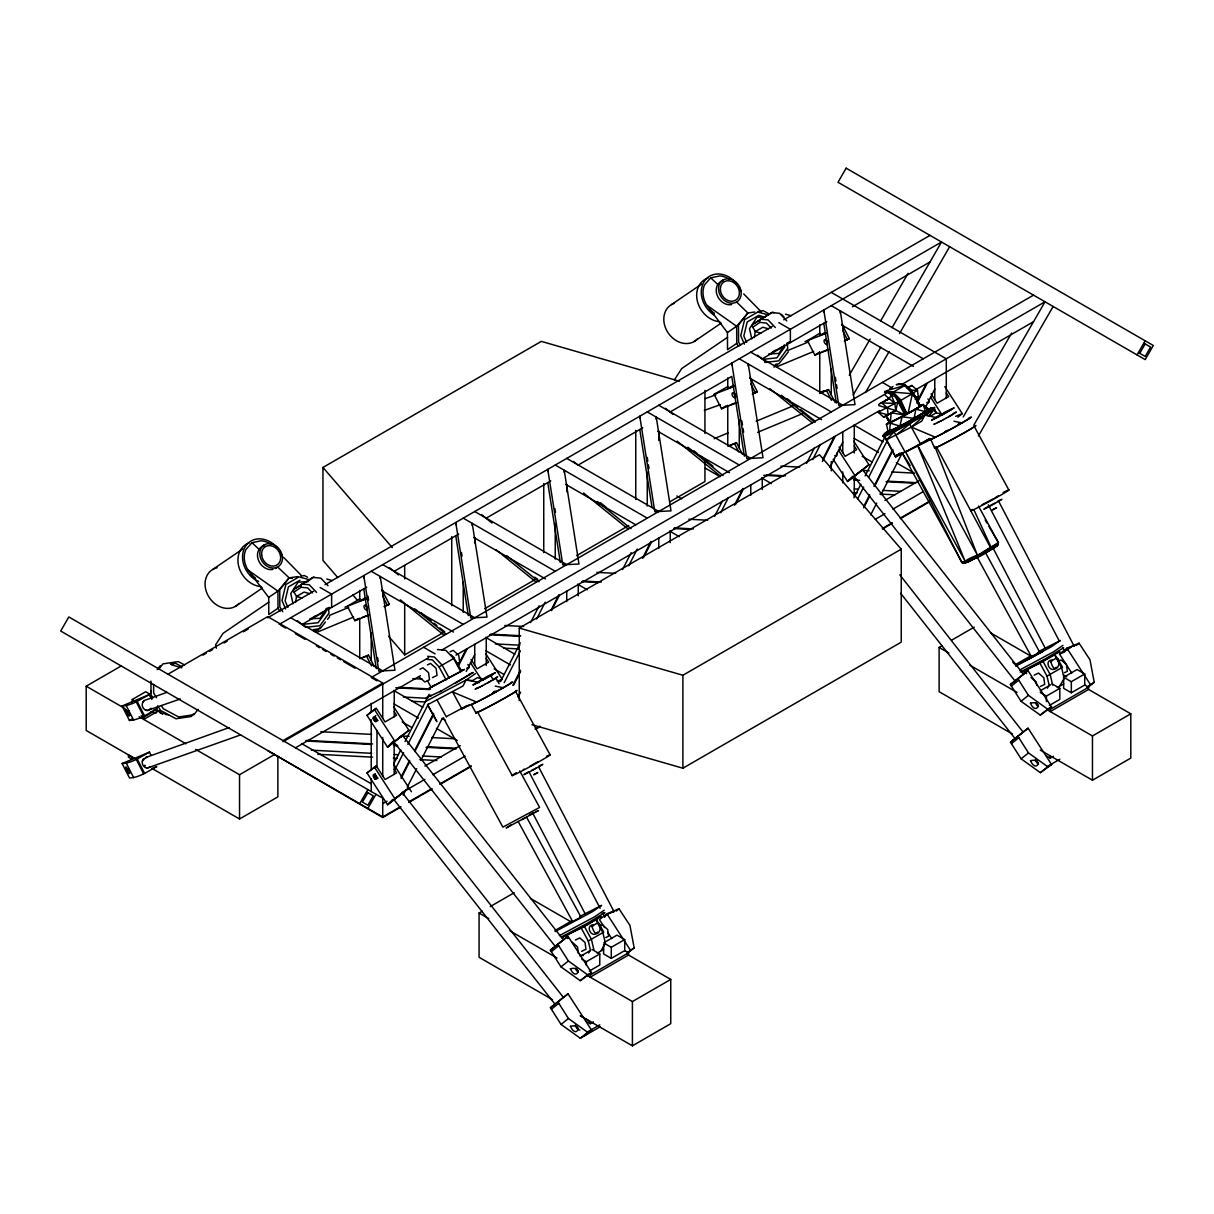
<?xml version="1.0" encoding="UTF-8"?>
<svg xmlns="http://www.w3.org/2000/svg" width="1214" height="1214" viewBox="0 0 1214 1214"><rect width="100%" height="100%" fill="white"/><g stroke="black" fill="none" stroke-linecap="round" stroke-linejoin="round"><path stroke-width="1.5" d="M739.265 448.027L739.265 420.044M790.375 342.56L790.375 329.282L778.872 322.651M831.271 470.865L831.271 461.563M927.299 409.892L934.492 407.555L934.264 409.467L929.211 415.507M943.141 414.384L936.085 412.806L934.264 409.467L934.492 407.555L924.856 415.173L921.699 421.182L911.335 427.1L886.341 439.878L882.927 435.796L889.619 431.213L891.167 412.775L895.78 410.544L897.783 402.016L878.056 412.244L883.625 417.13L895.78 410.544L904.916 415.127L923.232 404.566L928.907 409.315L932.003 407.616L927.678 409.771M910.136 465.523L902.017 452.807L962.565 563.326L964.933 563.175L998.363 542.567L978.499 506.071M157.183 707.261L156.287 712.937L151.022 711.465M295.579 602.447L296.535 596.438L304.077 592.083L309.646 593.631M754.319 337.583L755.275 331.589L762.832 327.234L768.401 328.782M936.085 412.806L934.158 408.784L936.085 412.806L931.381 415.674L924.856 415.173L894.096 431.911L884.065 434.415L899.908 426.053L902.078 416.781L920.424 406.235C915.508 396.401 909.802 382.547 896.236 384.656L901.076 383.791L905.113 385.05L908.558 387.433L912.397 393.715L908.057 413.443L886.478 424.293L888.026 431.425L885.006 433.034L924.856 415.173L934.264 409.467C918.345 414.278 904.035 425.841 888.026 431.425M998.151 543.523L998.363 544.631C988.15 554.13 972.763 553.933 962.565 563.326C975.054 558.986 989.971 552.901 998.363 542.567L988.955 526.406M149.747 695.668L151.371 690.72M934.674 448.133L930.577 439.073L895.568 456.813L884.505 436.524L891.88 430.742L919.787 415.689L895.932 435.265M142.357 761.072L145.68 757.536L229.234 727.55M884.763 391.287L893.185 392.152L904.916 415.127L889.892 423.079L899.908 426.053L914.992 418.041L894.096 431.911L905.158 452.2L935.357 437.192A21.685 0.759 -28.6 0 0 952.823 428.056L968.15 419.194A21.685 0.759 -28.6 0 0 968.438 418.375M964.933 563.175C976.845 558.789 985.525 548.607 997.483 544.525L998.363 542.567M393.897 763.424L400.772 749.933M405.066 741.496L429.119 694.287M395.081 769.433L403.625 752.65M407.904 744.258L428.421 703.983M401.045 777.188L409.604 760.374M414.748 750.298L433.58 713.316M457.557 666.258L466.115 649.444M401.106 778.493L409.695 761.618M414.854 751.512L433.747 714.409M458.664 665.5L467.253 648.64M403.23 795.064L405.552 790.496M407.251 787.158L416.66 768.705M420.924 760.328L442.275 718.4M466.191 671.448L474.735 654.695M500.502 681.631L520.26 642.843M530.579 622.615L539.168 605.756M504.189 682.738L520.427 650.856M536.664 618.973L545.223 602.19M512.748 685.409L520.457 670.28M551.277 609.777L558.986 594.648M513.734 684.893L520.609 671.403M551.535 610.688L559.259 595.513M518.059 697.139L520.624 692.117M622.585 569.503L631.174 552.628M628.685 565.845L637.229 549.062M642.434 558.334L650.992 541.535M643.541 557.575L651.265 542.4M714.591 516.375L722.315 501.2M720.691 512.733L728.385 497.619M734.44 505.221L742.998 488.407M735.547 504.447L743.272 489.272M806.597 463.262L814.321 448.072M812.697 459.605L820.391 444.506M823.016 458.816L834.155 436.964M822.394 461.457L835.293 436.16M829.966 467.36L842.774 442.2M853.943 497.816L860.817 484.325M865.112 475.888L884.854 437.116M857.691 498.787L863.67 487.042M868.799 476.965L887.601 440.045M863.655 506.542L869.649 494.766M873.928 486.374L892.776 449.392M917.602 400.65L926.161 383.852M863.715 507.831L869.74 496.025M874.884 485.904L892.927 450.485M916.98 403.276L927.299 383.032M870.711 514.842L876.69 503.097M880.969 494.72L902.321 452.807M925.387 407.525L934.78 389.087M475.402 673.633L466.1 680.037L462.959 686.047L427.586 704.727L436.812 721.677M932.094 409.558L933.141 407.616L927.769 409.558M359.723 803.683L367.857 789.586M367.857 792.727L362.44 802.105L367.857 805.246L373.275 795.853L366.749 792.074M367.857 808.372L375.991 794.29M849.284 375.202L870.15 339.07M880.59 320.997L908.087 273.362M853.199 394.99L880.711 347.356M892.078 327.643L941.518 242.026L279.22 624.391M865.476 392.517L889.118 351.559M899.528 333.547L949.651 246.715M963.233 416.903L1011.596 333.137M973.78 425.188L1045.026 301.785L902.063 384.322M978.438 435.902L1053.16 306.474M1137.032 354.898L1145.166 340.815M1139.749 353.335L1145.166 343.941M605.923 915.341L604.572 916.828L605.923 915.341M1064.602 651.22L1071.795 646.652M1074.102 646.212L1072.781 646.288L1074.147 646.182L998.834 501.594M588.638 953.02L590.414 950.076L588.259 940.987L581.202 928.027L565.815 935.357M601.234 950.304L605.407 943.369L602.872 932.686L595.816 919.711L596.711 919.135M1047.379 688.171L1049.154 685.227L1046.999 676.137L1039.943 663.178L1024.813 670.462L1026.589 673.694M1059.989 685.455L1064.147 678.52L1061.628 667.821L1054.556 654.862L1055.467 654.27M1064.663 651.205L1070.642 647.153M326.596 608.29L320.177 618.26L309.813 618.882M674.377 379.921L681.722 368.54L727.581 337.28M784.426 344.852L778.918 353.411L768.553 354.018M884.399 435.856L882.927 435.796L884.202 433.884M891.167 412.775L904.916 415.127L902.078 416.781L914.112 418.375L928.907 409.315L925.872 408.147M150.46 709.249L151.143 708.263L148.229 710.478L145.726 710.251M142.797 702.193L144.542 700.387L167.031 692.299M325.974 611.78L318.098 622.706L304.441 624.208M784.714 346.916L776.839 357.857L763.196 359.344M597.516 932.064C592.28 939.924 584.253 925.205 593.525 924.734M1056.271 667.214C1051.036 675.06 1043.008 660.34 1052.28 659.885M143.555 758.765L142.797 759.797A5.417 4.735 70.3 0 0 147.137 768.113L240.736 734.88M157.183 669.673L160.324 665.682M158.776 669.218L162.949 663.876L178.291 661.584L184.452 664.893M297.673 576.589L289.144 577.864L279.736 589.867L279.842 606.985L282.725 611.689M193.451 713.802L191.357 716.457L176.015 718.764L160.612 710.478L157.729 705.774M198.17 709.34L193.982 714.667L178.655 716.973L163.237 708.688L161.325 705.546M315.291 631.993L320.45 627.243M325.413 621.993L320.192 628.655L313.364 629.687M327.507 619.322L329.601 616.666M788.341 351.802L778.933 363.805L775.518 364.321M401.455 736.17L399.983 737.353L402.471 735.335L563.433 939.848L555.329 946.237M555.208 946.313L393.958 742.058L408.906 730.267L393.731 706.821M858.632 472.777L862.41 469.818L847.554 481.503L833.168 459.256M292.301 578.35L289.144 577.864L277.915 591.112L268.689 597.394L268.795 614.512L278.021 608.229L277.915 591.112L247.96 570.034A21.685 17.694 55.7 0 1 245.85 549.593L251.996 542.688L261.177 540.746A21.685 17.694 55.7 0 1 270.934 544.267M393.837 740.601L387.524 747.111L366.962 715.319L376.264 708.308L385.081 721.935L396.583 715.289L394.231 711.662M392.608 799.525L387.539 804.73L366.992 772.939L376.294 765.928L385.111 779.555L396.614 772.908L394.231 769.236M852.623 476.298L847.554 481.503L854.55 476.04M886.341 439.878L894.096 431.911L884.505 436.524M394.004 799.631L402.487 792.954L563.433 997.438L554.965 1004.115L393.958 799.662L394.58 799.161M397.448 796.885L396.523 797.613M1018.531 678.095L1014.965 680.933L854.003 476.449L857.448 473.688M408.906 730.267L387.524 747.111L397.479 739.25M857.524 473.642L858.601 472.792M401.667 736.003L402.471 735.335M862.517 469.727L1023.478 674.24L1018.531 678.11M398.632 738.34L401.09 736.458L399.876 737.384M936.343 417.57L924.856 415.173L911.335 427.1L935.357 437.192L932.959 438.3M394.914 741.329L374.352 709.416M401.485 736.124L402.365 735.411L400.256 737.05M900.667 593.312L1014.995 738.507L1028.091 728.203L1051.582 764.532L1040.352 772.65L1021.095 758.826L1010.458 742.103L1028.091 728.203M1015.086 738.461L1015.769 737.884M729.675 279.417A21.685 17.694 55.7 0 0 719.932 275.882L710.751 277.839L704.59 284.744A21.685 17.694 55.7 0 0 706.715 305.184L727.429 332.545L727.535 349.662L736.761 343.365L736.655 326.262L747.9 313.015L754.713 311.998M397.57 739.174L398.602 738.37M376.264 708.308L366.962 715.319M376.294 765.928L366.992 772.939M499.303 681.585L502.247 679.233L485.812 653.8M403.018 792.621L408.921 787.886L387.539 804.73L394.535 799.267M863.033 469.393L868.936 464.674L853.776 441.213M957.861 417.176L962.292 413.625L944.826 386.613M550.352 950.152L567.97 936.252L591.461 972.581L580.246 980.7L560.989 966.875L550.352 950.152L554.737 946.723M563.539 939.803L567.97 936.252M551.338 951.67L558.728 945.767L557.742 944.249M626.788 953.779L634.178 947.876L629.929 925.387L619.034 908.816L606.848 913.763L599.458 919.666L604.557 927.572M616.09 911.183L619.034 908.816M560.989 966.875L568.38 960.972L587.637 974.796L591.461 972.581M580.246 980.7L587.637 974.796M600.353 1026.68L580.307 1038.243L561.05 1024.419L550.428 1007.696L568.046 993.811L591.537 1030.125L584.146 1036.043M563.6 997.347L568.046 993.811M551.399 1009.229L558.804 1003.325L557.818 1001.793M627.38 952.459L634.178 947.876M561.05 1024.419L568.44 1018.516L587.697 1032.34L591.537 1030.125M1010.397 684.544L1028.015 670.659L1051.506 706.973L1040.277 715.092L1021.035 701.267L1010.397 684.544L1016.239 679.977M1028.015 670.659L1022.507 674.984M1011.383 686.077L1018.774 680.174L1017.787 678.641M1071.75 673.026L1059.503 654.073L1066.894 648.155L1079.079 643.208L1089.975 659.779L1094.224 682.283L1086.818 688.186M580.307 1038.243L587.697 1032.34M1076.12 645.575L1079.079 643.208M1021.035 701.267L1028.425 695.364L1047.682 709.188L1051.506 706.973M1040.277 715.092L1047.682 709.188M1011.444 743.621L1018.834 737.717L1017.863 736.2M1087.425 686.851L1094.224 682.283M1021.095 758.826L1028.486 752.908L1047.743 766.747L1051.582 764.532M1040.352 772.65L1047.743 766.747M394.899 798.903L396.325 797.78M397.524 796.824L402.471 792.97M150.521 766.793L147.061 768.128M559.593 942.838L560.686 941.973M1019.623 734.834L1020.716 733.984M868.936 464.674L854.96 475.6L838.51 450.166M550.428 1007.696L554.798 1004.281M1010.458 742.103L1014.843 738.673M1023.114 732.118L899.817 574.799M470.167 674.165L455.371 683.224M928.149 410.438L925.569 411.758L923.232 404.566L915.887 409.118L914.112 418.375L928.907 409.315L925.751 410.742M1063.661 647.699L1046.134 658.413L1020.2 672.086M492.854 674.256L493.597 673.633L491.791 674.407M476.04 688.505L475.16 689.249L480.486 686.638M477.709 687.64L477.011 688.126L478.771 687.488M495.16 678.489L495.858 678.004L499.06 683.664M934.795 423.656L933.915 424.399L941.366 420.681M535.86 768.143L534.904 768.735M998.363 495.798L994.979 497.892M994.6 503.279L990.321 505.525M995.252 546.877L973.446 558.956L961.64 562.279L905.432 451.578L965.039 561.05L917.602 445.295L905.158 452.2M212.799 569.412L242.876 548.91M262.087 546.421L264.394 544.843M275.548 568.44L277.854 566.862A12.914 10.531 55.7 0 0 275.669 545.784A12.914 10.531 55.7 0 0 259.857 554.919A12.914 10.531 55.7 0 0 277.854 566.862M671.539 304.562L701.616 284.061M235.395 606.408L262.467 587.955M720.843 281.557L723.149 279.994M268.84 602.144L222.981 633.389L215.637 644.786L216.395 648.185M296.823 596.772L294 592.129A2.565 2.094 55.7 0 1 294.471 588.896L313.075 577.409A2.565 2.094 55.7 0 1 314.168 577.181M305.943 582.265L313.075 577.409L320.815 578.168L328.038 585.755M294 592.129L301.133 587.257L307.719 587.91L312.484 592.918M736.595 302.013A12.914 10.531 55.7 0 1 718.597 290.055A12.914 10.531 55.7 0 1 734.409 280.935A12.914 10.531 55.7 0 1 736.595 302.013L747.9 313.015L738.476 325.018L738.598 342.12L740.51 345.262M694.135 341.544L721.222 323.091M727.429 332.545L736.655 326.262L706.715 305.184M311.179 618.245A2.565 2.094 55.7 0 0 312.271 618.017L315.124 616.075M326.596 609.443L329.449 607.501M755.578 331.908L752.741 327.264A2.565 2.094 55.7 0 1 753.211 324.047L771.831 312.559A2.565 2.094 55.7 0 1 774.062 312.742M752.741 327.264L759.873 322.408L766.459 323.061L771.224 328.068M771.011 353.168L775.291 350.239M786.763 343.623L789.616 341.68M774.031 367.144L777.112 365.05L773.697 365.566M986.739 551.353L997.24 545.754L967.953 562.006L976.951 556.695L1031.384 656.653L1038 653.193L1039.67 652.115L985.237 552.142L980.806 554.752M394.125 741.906L394.231 774.441M1031.384 656.653L1033.053 655.575M885.006 436.964L895.568 456.813L900.727 453.611M432.138 686.426L427.738 689.157L464.492 669.43L461.077 670.644M890.894 421.562L886.478 424.293L904.916 415.127M491.579 675.06L495.403 672.647L490.077 675.257M493.87 679.294L497.71 676.881L495.57 677.791M935.433 417.753L933.414 419.164L935.205 418.405M950.319 410.195L952.337 408.784L948.817 410.408M952.626 414.429L954.052 413.23M958.134 424.566L960.168 423.14L958.362 423.914M531.58 770.389L531.96 770.329M511.367 824.746L506.208 827.948L538.485 810.618L535.495 811.696M356.142 620.142L359.314 618.199M816.187 354.549L819.344 352.591M430.788 695.121L426.266 697.883L441.168 690.903M564.722 935.842L561.687 937.694L586.832 925.114L601.112 916.373L598.062 917.754M484.386 679.233L477.345 677.67L472.641 680.523L466.1 680.037L425.765 701.389M554.995 930.531L572.006 920.713M1015.299 664.726L1030.747 655.864M434.794 684.969L430.621 687.458L461.684 671.084L455.022 659.794M890.257 422.017L886.478 424.293L889.786 422.411M359.845 598.836L347.416 606.241L354.807 620.673L369.147 615.058M819.89 333.228L807.447 340.633L814.837 355.08L829.177 349.465M354.807 620.673L357.918 618.821M814.837 355.08L819.511 352.303M913.808 394.929L920.424 406.235L923.232 404.566L919.817 405.795M986.739 551.262L994.236 546.831L990.958 548.698M480.653 680.31L472.853 685.015L480.319 681.297M492.99 674.331L477.056 683.087M948.529 411.258L954.143 407.798L944.295 412.775M492.08 680.341L495.297 678.565M474.219 703.164L476.616 702.056L452.594 691.965L461.821 708.9L476.616 702.056A21.685 0.759 -28.6 0 0 494.068 692.906L509.41 684.059A21.685 0.759 -28.6 0 0 510.882 682.799M537.848 761.8L529.881 766.277M528.394 771.876C509.546 782.939 556.452 757.384 538.804 766.216M896.888 455.296L899.771 453.626M302.043 624.497L366.734 587.151M394.049 571.384L458.74 534.039M486.055 518.257L550.761 480.911M573.433 461.396L578.061 465.144L642.767 427.798M762.089 358.904L826.78 321.558M337.811 577.591L322.954 560.413L322.954 467.451L541.323 341.377L679.491 381.226M133.494 757.779L86.194 730.464L86.194 686.198L121.324 665.909M299.888 580.246L288.431 586.848L285.093 600.793L287.9 607.349M294.471 588.896L301.026 585.118M753.211 324.047L771.831 312.559L779.57 313.318L786.778 320.906M168.048 674.195L267.717 616.651L382.729 683.042L382.729 718.293M202.966 655.135L206.198 653.269M209.445 651.402L212.678 649.536M224.013 642.995L227.246 641.113M243.437 631.781L248.293 628.973M313.576 591.279L267.717 617.759L267.717 616.651M325.033 584.662L772.316 326.429M783.774 319.813L930.015 235.379M132.235 703.194L132.235 699.507L145.665 691.752L150.263 694.408M153.404 710.327L156.758 709.022C148.138 713.513 139.504 720.039 129.428 720.433L122.037 705.987L149.368 694.575L151.826 699.385M129.428 720.433L131.992 718.946M325.959 609.367L329.237 607.47M312.271 618.017L323.743 611.401M772.65 352.212L782.484 346.536M670.067 412.016L731.784 376.401L744.334 456.161M852.471 306.717L930.015 261.936M141.188 715.729L143.738 717.216L153.328 711.677M158.124 711.116L143.738 719.416L143.738 717.216M361.165 600.232L365.475 597.728M729.204 387.736L733.514 385.248M819.769 324.775L819.769 335.459L824.078 332.955M384.292 606.636L389.345 604.299L381.955 589.852M752.331 394.155L757.384 391.819L749.994 377.372M844.337 341.028L849.39 338.691L842 324.259M151.796 768.538L156.834 766.565C148.214 771.057 139.58 777.597 129.503 777.977L122.113 763.53L149.443 752.119L151.082 755.336M819.769 351.878L819.769 393.033L824.063 390.559M361.362 658.352L368.51 655.196L374.352 666.592M729.493 445.826L736.549 442.715L742.376 454.112M819.647 393.442L828.555 389.588L835.171 402.517M388.586 636.273L404.687 654.877L444.673 631.796M484.583 608.745L536.679 578.668M576.604 555.633L628.7 525.556M669.688 501.883L704.939 481.533L704.939 459.833M1033.524 295.139L371.226 677.518L376.977 680.842M889.68 388.45L892.958 386.553M283.059 740.601L382.729 683.042M283.059 741.708L428.588 657.684M441.684 650.112L887.328 392.835M907.374 388.101L911.896 385.491L917.465 390.377L918.421 397.479L915.402 399.224M195.697 749.417L239.537 774.729L274.683 754.44M295.488 747.809L420.408 675.682M456.009 655.135L879.619 410.56M916.16 389.466L1033.524 321.695M912.943 392.987L917.465 390.377L909.969 390.073M898.694 384.413L901.076 383.791L904.658 385.536L912.397 393.715L900.925 400.332L894.323 394.277L887.07 391.333L884.505 392.608M883.625 417.13L889.665 413.64M519.258 700.584L519.258 628.063L819.511 454.719L901.243 549.183L901.243 642.145L682.89 768.219L531.99 724.697M153.07 769.084L239.537 818.995L277.869 796.87L277.869 756.292M424.885 766.049L460.243 745.639M884.93 500.441L918.77 480.911M382.729 803.683L387.038 801.194M402.32 792.378L424.854 779.358M432.897 774.714L465.083 756.125M875.248 519.334L884.9 513.75M892.943 509.106L923.52 491.458M400.757 806.551L382.729 816.961L60.7 631.037L68.834 616.955L382.729 798.175L382.729 817.508L400.757 807.113M408.936 801.832L431.881 788.584M440.075 783.849L471.199 765.882M535.086 728.992L540.002 726.154M882.396 528.485L892.214 522.809M900.409 518.074L929.894 501.048M408.936 802.378L431.881 789.13M440.075 784.411L471.199 766.444M536.725 728.597L540.002 726.716M882.396 529.031L892.214 523.355M900.409 518.636L929.894 501.61M519.258 628.063L682.89 675.257L901.243 549.183M552.476 999.668L479.075 957.285L479.075 913.019L482.262 911.183M490.259 906.57L514.22 892.73M1012.522 734.075L939.12 691.692L939.12 647.426L942.307 645.575M951.897 640.036L974.25 627.137M581.202 928.027L595.816 919.711M1039.943 663.178L1054.556 654.862M580.186 956.404L590.626 950.38M605.103 942.018L617.031 935.129L624.709 939.56L624.709 950.623L611.279 958.362L603.616 953.946L603.616 944.72M1040.231 690.796L1050.671 684.772M1063.661 677.275L1077.076 669.521L1084.739 673.952L1084.739 685.015L1071.325 692.769L1063.661 688.338L1063.661 677.275L1071.325 681.707L1084.739 673.952M597.227 953.202L603.616 949.515M1057.273 687.594L1063.661 683.907M581.764 959.03L586.362 961.685L599.777 953.946L599.777 965.009L589.351 971.033M603.616 942.868L611.279 947.299L624.709 939.56M1040.277 692.541L1046.407 696.092L1059.822 688.338L1059.822 699.401L1049.397 705.425M628.533 955.054L628.533 952.838L590.201 974.963L590.201 977.179L628.533 955.054L670.75 979.425L670.75 1023.69L632.418 1045.831L580.216 1015.693M1088.579 689.446L1088.579 687.23L1050.247 709.371L1050.247 711.586L1088.579 689.446L1130.795 713.817L1130.795 758.082L1092.463 780.223L1040.261 750.085M586.362 1021.535L590.201 1023.751L593.388 1021.915M1046.407 755.943L1050.247 758.158L1053.433 756.307M587.136 975.419L632.418 1001.55L670.75 979.425M1047.181 709.811L1092.463 735.957L1130.795 713.817M587.849 1031.748L599.777 1024.859M1047.894 766.14L1059.822 759.266M920 406.417L923.232 404.566M936.146 417.221L947.421 411.03M946.343 412.487L949.606 410.742M948.65 416.721L956.45 412.032L954.31 412.942M951.913 414.976L946.237 418.071M989.091 505.904C968.408 518.241 1016.012 491.943 997.544 501.367M902.078 416.781L905.826 414.672L898.679 401.561L906.979 414.05L900.925 400.332L893.185 392.152L888.132 391.636M900.09 453.52L896.994 455.265L900.378 453.641M984.402 552.416L987.68 550.549M122.037 705.987C132.114 705.592 140.748 699.067 149.368 694.575M736.913 402.684L721.495 408.723L714.09 394.277L727.747 386.598M726.033 406.159L721.495 408.723L726.412 406.022M122.113 763.53C132.174 763.151 140.824 756.626 149.443 752.119M461.821 708.9L469.484 704.606M941.821 414.126L931.608 420.165L936.935 417.54M947.011 412.214L938.331 416.918M480 680.599L483.066 678.975M487.497 682.921L493.157 679.825L490.851 675.591L482.428 680.265M490.577 681.297L484.735 684.499M919.135 444.445L929.863 438.482L920.561 444.051L909.514 423.747L886.827 432.791M466.525 705.895L446.676 716.442M493.005 693.057L495.418 691.707M993.022 499L981.944 504.812M994.251 508.848C987.71 512.687 1001.368 504.903 994.782 508.772M534.342 769.054L532.491 770.055M535.511 773.697C528.925 777.582 542.612 769.737 536.042 773.622M522.05 819.602L524.812 818.084M941.184 415.416L944.143 413.807M943.49 419.649L946.45 418.041M482.868 679.005L488.665 675.894M907.344 387.964L911.896 385.491L908.816 386.978M880.135 403.503L889.255 398.556L891.197 395.066L887.07 391.333M913.823 420.059L882.927 435.796M439.923 691.722L473.263 672.465L468.892 674.438M976.951 556.695L966.45 562.294L977.103 556.437L972.854 558.394M940.638 421.152L943.748 419.422M895.568 456.813L903.777 452.458M485.554 677.624L491.2 674.574M481.897 686.016L485.008 684.271M493.385 691.995L494.887 691.191M1038.44 651.66L1060.353 640.506L1051.051 646.91L1015.496 665.955A27.861 0.986 -28.6 0 0 1029.487 658.747L1043.054 651.296L1016.649 665.166M579.685 916.509L601.613 905.371L592.295 911.76L555.162 931.578M981.079 553.979L962.565 563.326M935.797 418.223L939.059 416.448M944.75 431.911L947.77 430.348L944.507 431.911M479.363 687.321L482.626 685.531M529.38 814.837L533.963 812.485M427.085 659.369L432.442 659.93L439.028 666.881L454.552 657.973L450.834 654.68M1046.999 676.137L1062.523 667.245L1055.922 656.076M588.259 940.987L603.783 932.094L596.286 919.317M1021.96 672.632L1059.852 651.523L1056.802 652.904M561.445 936.935L587.394 923.277L604.906 912.549L601.916 913.899M937.511 422.639L939.241 421.789M610.596 912.761L609.352 913.368L613.495 911.684L612.736 911.896M884.642 400.787L889.255 398.556L894.824 403.443L895.78 410.544L878.799 405.582M878.633 404.399L889.255 398.556L885.34 395.385M915.341 398.951L918.421 397.479L913.323 395.825M450.075 651.827L453.156 650.34L458.725 655.226L459.681 662.328L456.601 663.815M427.434 664.893L430.515 663.421L436.084 668.292L437.04 675.394L432.427 677.624M419.892 669.263L422.958 667.776L428.542 672.647L429.498 679.749L424.87 681.98L419.3 677.093M957.755 424.946L960.593 423.58M492.763 692.799L495.995 691.252M493.218 693.179L495.995 691.843M983.568 553.235L990.776 549.76M1037.196 653.299L1039.67 652.115M1019.73 670.007L1053.676 651.751L1062.978 645.347M1058.274 661.402L1061.173 659.991L1066.438 664.604L1067.349 671.327L1064.435 672.723M1034.176 675.166L1038.531 673.072L1043.797 677.685L1044.708 684.393L1040.337 686.502M559.396 935.63L594.936 916.6L604.238 910.197M599.519 926.252L602.432 924.856L607.698 929.469L608.593 936.176L605.695 937.572M575.421 940.015L579.791 937.921L585.057 942.534L585.952 949.242L581.597 951.351M476.465 683.254L474.659 684.028L478.483 681.555L479.12 682.738M523.204 769.661L524.281 769.16M787.704 350.558L808.706 341.832M776.884 366.734L813.638 351.468M714.166 438.709L728.157 432.882M756.155 421.243L792.909 405.962M757.597 432.336L803.091 413.413M329.419 615.437L348.676 607.44M316.854 632.342L353.593 617.061M955.63 416.341L962.292 413.625M497.254 681.266L502.247 679.233M1059.503 654.073L1064.724 651.948M819.769 335.459L826.825 332.697M804.958 341.604L826.658 333.106M845.961 340.041L849.39 338.691M733.044 386.507L727.763 388.571L727.763 377.888M714.09 394.277L734.652 386.234M822.075 351.878L828.206 349.48M752.513 393.731L757.384 391.819M730.069 405.006L736.2 402.608M819.769 393.033L828.555 389.588M736.549 442.715L727.763 446.16L727.763 405.294M366.78 598.29L359.723 601.051L359.723 590.368M344.913 607.212L366.628 598.714M384.216 606.317L389.345 604.299M362.03 617.486L368.161 615.088M368.51 655.196L359.723 658.641L359.723 619.352M705.288 398.617L715.957 394.793M704.348 410.393L720.342 404.657M180.309 698.976L147.061 710.539A5.417 4.735 70.3 0 1 143.586 701.115M928.224 439.756L931.047 438.74M171.159 664.149L173.754 663.345M886.569 390.756L904.658 385.536L893.185 392.152L912.397 393.715M930.819 408.208L934.492 407.555M758.128 311.482L763.242 310.723L769.403 314.031M301.087 576.089L304.486 575.573L307.567 577.227M313.242 630.673L318.356 629.899M170.552 664.149L175.666 663.39L181.827 666.698M429.286 696.275L430.864 696.062M764.744 362.394L778.69 360.877L787.734 348.312L787.188 343.046M305.989 627.259L319.935 625.726L328.994 613.161L328.448 607.895M604.618 916.813L602.721 913.307M765.503 316.808L756.868 317.309L749.508 328.706L751.785 338.903M308.477 581.552L298.113 582.174L290.768 593.57L293.044 603.753M780.875 466.13L799.662 467.117M861.682 470.364L869.194 470.759M891.744 471.942L914.294 473.126L896.387 462.792M766.489 474.795L785.382 475.797M853.412 479.363L857.19 479.56M887.434 481.154L915.781 482.641M763.818 475.296L782.62 476.283M854.095 480.046L859.74 480.334M886.068 481.715L914.279 483.202M854.246 488.908L858.01 489.105M882.502 490.38L901.334 491.367M853.427 492.641L857.205 492.838M879.877 494.037L895.006 494.826M688.869 519.243L707.656 520.229M674.468 527.923L693.376 528.909M673.694 528.515L690.614 529.41M596.863 572.371L615.65 573.357M582.462 581.036L601.37 582.037M581.673 581.643L598.608 582.523M504.842 625.483L523.644 626.47M490.456 634.163L520.7 635.741M489.667 634.755L519.759 636.348M495.342 643.921L519.835 645.195M503.689 648.139L518.803 648.929M412.836 678.611L422.229 679.096M398.45 687.276L430.575 688.975M395.779 687.792L429.635 689.567M403.336 697.033L427.829 698.323M411.683 701.252L424.915 701.95M320.83 731.723L371.575 734.394M401.637 735.972L409.148 736.367M431.698 737.551L454.248 738.734M306.444 740.403L372.577 743.879M393.366 744.971L397.145 745.168M427.389 746.747L455.736 748.234M305.655 741.01L371.484 744.455M394.049 745.639L397.813 745.836M426.023 747.323L456.115 748.901M311.33 750.161L371.605 753.317M394.201 754.501L397.964 754.698M422.457 755.988L441.289 756.975M317.78 754.273L372.592 757.157M393.382 758.249L397.16 758.447M419.847 759.63L436.858 760.525M165.392 713.65L160.445 713.164L158.063 710.66M165.529 714.5L168.625 714.803M437.48 649.505L445.902 650.385L453.641 658.565L460.789 671.676M427.692 656.304L434.43 657.017L442.169 665.181L449.317 678.292M579.715 955.236L583.297 955.6M997.483 544.525L998.363 544.631M171.417 664.786L181.827 667.806M953.961 421.228L962.004 422.897M466.1 680.037L477.406 682.071M495.206 686.077L503.249 687.746M888.663 392.82L894.323 394.277M878.056 412.244L888.238 414.9L887.282 407.798L881.713 402.911L894.824 403.443L891.197 395.066L894.961 396.644L899.832 400.939L906.979 414.05M768.644 314.972L757.764 312.059L744.592 319.661L740.737 335.686L744.379 344.169M762.18 316.338L758.629 315.382L747.187 321.998L743.833 335.944L746.64 342.5M309.889 579.837L299.008 576.908L285.851 584.511L281.997 600.535L285.639 609.018M925.569 411.758L915.887 409.118L908.057 413.443L919.529 406.811L913.125 393.275L908.558 387.433L901.076 383.791M785.458 314.153L791.042 315.716M755.275 331.589L760.844 333.137M326.718 579.017L332.287 580.565M296.535 596.438L302.104 598.001M714.181 315.003L713.726 314.775A23.643 19.287 55.7 0 1 705 280.343A23.643 19.287 55.7 0 1 737.019 284.137M258.612 581.46L254.986 579.624A23.643 19.287 55.7 0 1 246.26 545.192A23.643 19.287 55.7 0 1 278.264 548.986M374.898 716.882L375.232 721.48M1144.058 343.304L1150.584 347.083L1145.166 356.461L1138.626 352.697M831.271 292.392L946.283 358.798L946.283 398.131M831.271 305.67L923.277 358.798M841.879 325.079L913.505 366.431M882.381 382.41L892.442 388.222M750.768 352.151L842.774 405.279M739.265 358.798L831.271 411.91M854.064 425.082L883.124 441.85M749.873 378.191L821.499 419.558M854.064 438.36L878.481 452.458M862.198 456.327L871.971 461.973M658.762 405.279L750.768 458.391M647.259 411.91L739.265 465.038M761.633 477.952L771.376 483.567M657.867 431.319L729.493 472.671M1084.739 685.015L1088.579 687.23M705.44 468.24L720.054 476.677M990.442 632.782L1031.035 656.228M1063.494 674.969L1066.742 676.851M1052.159 683.907L1059.822 688.338M676.851 495.995L681.722 498.817M939.12 647.426L948.847 653.041M969.956 665.226L1017.044 692.42M566.741 458.391L658.762 511.519M555.238 465.038L647.259 518.15M669.627 531.079L679.37 536.694M565.861 484.447L635.863 524.858M474.735 511.519L566.741 564.631M463.232 518.15L555.238 571.278M577.621 584.192L587.348 589.822M473.855 537.559L545.481 578.911M382.729 564.631L474.735 617.759M371.226 571.278L463.232 624.391M485.615 637.32L514.827 654.179M381.833 590.687L453.475 632.039M486.025 650.841L510.441 664.938M494.174 668.808L503.931 674.453M320.117 587.5L331.619 594.147L331.619 607.425M423.625 647.259L435.128 653.906M290.723 617.759L382.729 670.872M280.829 625.331L285.669 628.124M295.366 633.708L305.048 639.308M316.353 645.833L319.57 647.699M322.803 649.551L326.035 651.417M330.876 654.225L334.108 656.076M337.325 657.942L340.557 659.809M343.79 661.676L355.08 668.201M393.609 690.432L422.806 707.292M442.291 718.536L445.523 720.418M394.019 703.953L418.435 718.051M436.342 728.4L457.253 740.464M402.153 721.935L411.925 727.581M301.588 743.56L371.378 783.834M624.709 950.623L628.533 952.838M530.397 898.39L570.99 921.821M382.729 817.508L267.717 750.556M592.113 949.515L599.777 953.946M132.235 699.507L135.3 701.267M86.194 686.198L125.163 708.688M139.14 716.761L185.954 743.787M479.075 913.019L488.817 918.649M509.926 930.835L556.998 958.013M134.542 758.477L128.411 754.926L128.411 757.141L132.235 759.357M581.005 1016.224L590.201 1021.535L590.201 1023.751M757.445 355.141L766.504 362.47M787.385 398.86L790.314 401.227M794.715 404.778L797.644 407.145M800.572 409.513L815.231 421.364M781.421 395.278L815.019 422.426M769.934 388.647L812.287 422.882M665.439 408.268L673.026 414.399M693.907 450.789L696.851 453.156M699.78 455.523L712.967 466.191M687.959 447.222L723.013 475.554M677.139 441.122L720.281 475.994M600.444 502.733L606.302 507.467M597.409 501.519L630.992 528.667M583.57 492.99L628.26 529.122M481.412 514.508L491.943 523.022M534.813 577.166L537.741 579.533M506.86 555.815L538.986 581.794M495.949 549.654L536.254 582.234M389.406 567.636L398.465 574.95M420.818 612.524L423.747 614.891M428.147 618.442L431.076 620.809M434.005 623.177L436.934 625.544M439.863 627.911L444.263 631.477M414.854 608.942L445.523 633.723M400.317 599.853L404.687 603.373L404.687 654.877M406.113 604.542L444.248 635.362M297.4 620.749L304.987 626.879M1030.989 677.427L1036.255 682.04L1036.71 685.394M572.249 942.276L577.515 946.89L578.41 953.612M710.751 277.839L717.444 284.182M251.996 542.688L260.039 550.306M277.657 566.999L289.144 577.864M743.712 293.925L761.406 311.968M283.697 557.484L301.406 575.527M781.558 314.335L783.941 316.854M775.306 327.522L768.098 319.935L760.359 319.176A2.565 2.094 55.7 0 0 759.873 322.408M316.566 592.371L309.342 584.799L301.603 584.025A2.565 2.094 55.7 0 0 301.133 587.257M158.822 710.402L162.433 714.196M905.113 385.05L906.281 386.356M322.954 467.451L392.304 547.605M352.667 594.769L357.629 600.49M1012.749 661.979L1014.221 663.815M247.96 570.034L268.689 597.394M946.283 392.941L948.635 396.568L937.132 403.215L931.092 393.867M930.455 396.948L941.563 414.141M925.963 407.343L927.951 410.408M1066.894 648.155L1090.384 684.484M854.277 446.054L856.629 449.696L845.126 456.327L839.086 446.995M486.237 658.534L488.589 662.176L477.087 668.808L471.047 659.475M470.41 662.556L481.533 679.749M606.848 913.763L630.339 950.092M607.622 932.306L611.719 938.619M393.761 764.441L411.425 791.756M374.382 767.036L394.929 798.827M1018.774 680.174L1028.425 695.364M1018.834 737.717L1028.486 752.908M558.728 945.767L568.38 960.972M558.804 1003.325L568.44 1018.516M886.326 415.674L889.285 420.423M736.761 343.365L738.689 346.506M278.021 608.229L279.933 611.355M156.53 697.701L153.647 692.997L153.601 684.438M152.934 697.929L151.022 694.787L150.931 681.1M985.191 519.941L987.073 523.173M920.424 406.235L913.125 393.275L920.258 406.387M974.235 426.418L1008.834 489.94M936.829 447.587L991.079 548.591M1043.084 661.478L1050.156 674.453L1052.675 685.136M917.602 445.295L977.224 554.768L934.826 446.373M550.094 754.804L515.495 691.282A21.685 0.759 -28.6 0 1 498.681 701.373A21.685 0.759 -28.6 0 1 477.633 712.057L512.232 775.579M519.744 770.92L539.623 807.416L502.884 827.129L443.262 717.656M475.934 712.997L471.32 704.53A23.643 0.835 -28.6 0 0 496.936 691.403A23.643 0.835 -28.6 0 0 511.291 682.329M526.481 817.007L580.929 916.965L579.26 918.042L572.644 921.517L518.196 821.544M584.344 926.343L591.4 939.302L593.934 949.985M439.028 666.881L446.175 679.977M427.465 680.72L431.046 687.276M566.073 935.311L567.833 938.559M437.177 700.114L446.403 717.049M436.706 720.995L427.586 704.727M988.317 504.796L1059.261 640.977M1062.751 647.699L1064.511 651.068M992.749 547.468L1045.3 648.352M538.788 767.202L614.102 911.79M529.152 772.089L600.095 908.254M532.703 813.077L585.254 913.945M842.774 330.618L847.478 339.799M826.643 390.696L831.56 400.332M750.768 383.745L755.472 392.926M734.622 443.823L738.734 451.836M387.433 605.407L382.729 596.226L382.729 590.55M366.598 656.304L371.53 665.925M137.167 701.434L144.557 715.865M136.18 701.813L143.586 716.26M126.271 705.729L133.661 720.16M137.243 758.978L144.633 773.424M136.256 759.372L143.647 773.804M126.347 763.272L133.737 777.719M973.856 509.668L991.019 547.104M924.567 413.853L924.856 415.173M835.353 377.25L835.945 380.984M836.522 384.717L837.114 388.434M823.79 323.288L836.34 403.033M741.875 421.046L742.467 424.779M743.059 428.512L743.636 432.245M647.229 457.39L647.821 461.123M648.397 464.856L648.989 468.574M639.763 429.528L652.039 507.422M554.919 508.651L555.511 512.384M547.757 482.641L560.322 562.401M461.457 552.446L462.033 556.179M455.751 535.769L468.316 615.528M367.979 596.241L368.555 599.974M377.66 657.776L378.252 661.493M363.745 588.881L376.31 668.641M1092.463 735.957L1092.463 780.223M1071.325 681.707L1071.325 692.769M1050.247 755.943L1050.247 758.158M1046.407 696.092L1046.407 701.616M934.78 378.707L934.78 399.573M854.277 425.188L854.277 452.989M854.277 476.192L854.277 496.314M842.774 325.124L842.774 328.782M842.774 431.835L842.774 452.701M842.774 471.867L842.774 482.838M840.255 313.075L840.255 310.86L855.02 404.626L838.813 405.476L823.79 309.995L823.79 312.21M831.271 368.798L831.271 394.899M762.271 478.316L762.271 489.561M750.768 484.947L750.768 495.327M748.249 366.188L748.249 363.972L763.014 457.754L746.807 458.604L731.784 363.107L731.784 365.323M704.939 390.438L704.939 433.504M682.89 675.257L682.89 768.219M670.249 531.428L670.249 542.673M658.762 431.107L658.762 440.47M658.762 538.075L658.762 548.44M656.243 419.316L656.243 417.1L671.008 510.866L654.801 511.716L639.763 416.235L639.763 418.451M647.259 472.185L647.259 506.026M635.757 430.378L635.757 499.485M632.418 1001.55L632.418 1045.831M611.279 947.299L611.279 958.362M586.362 961.685L586.362 965.373M578.243 584.556L578.243 595.801M566.741 484.234L566.741 491.731M566.741 591.188L566.741 601.567M564.222 472.428L564.222 470.213L578.987 563.994L562.795 564.844L547.757 469.348L547.757 471.563M555.238 523.431L555.238 559.138M543.751 483.506L543.751 552.598M486.237 637.669L486.237 665.469M474.735 537.347L474.735 542.977M474.735 644.315L474.735 665.181M472.216 525.556L472.216 523.34L486.981 617.107L470.789 617.956L455.751 522.475L455.751 524.691M463.232 582.189L463.232 612.266M451.729 536.618L451.729 605.725M404.687 565.678L404.687 578.866M394.231 690.796L394.231 716.852M382.729 737.459L382.729 775.883M380.21 578.668L380.21 576.468L394.975 670.234L378.783 671.084L363.745 575.603L363.745 577.803M376.977 730.403L376.977 766.99M375.065 774.608L375.065 779.039M371.226 632.54L371.226 660.507M371.226 703.361L371.226 712.345M371.226 719.72L371.226 769.98M371.226 779.009L371.226 791.543M239.537 774.729L239.537 818.995M546.497 756.337A21.685 0.759 -28.6 0 1 543.751 758.993A21.685 0.759 -28.6 0 1 518.014 772.969A21.685 0.759 -28.6 0 1 516.269 772.741M515.904 690.812A23.643 0.835 -28.6 0 1 496.162 702.83A23.643 0.835 -28.6 0 1 477.542 711.632M697.731 338.63A21.685 17.694 55.7 0 1 668.019 332.697A21.685 17.694 55.7 0 1 674.377 303.303M714.424 313.242A21.685 17.694 55.7 0 1 710.16 309.676M731.693 304.562A12.914 10.531 55.7 0 1 717.004 294.805A12.914 10.531 55.7 0 1 723.423 280.571M719.75 321.756A23.643 19.287 55.7 0 1 697.504 301.649A23.643 19.287 55.7 0 1 708.202 277.945M738.765 286.686A23.643 19.287 55.7 0 1 740.844 290.799M238.976 603.479A21.685 17.694 55.7 0 1 208.762 596.757A21.685 17.694 55.7 0 1 217.154 567.757M272.953 569.427A12.914 10.531 55.7 0 1 258.263 559.669A12.914 10.531 55.7 0 1 264.682 545.435M255.668 578.107A21.685 17.694 55.7 0 1 251.419 574.526M280.024 551.535A23.643 19.287 55.7 0 1 282.634 557.074M260.995 586.62A23.643 19.287 55.7 0 1 238.763 566.498A23.643 19.287 55.7 0 1 249.462 542.795M974.645 425.947A23.643 0.835 -28.6 0 1 957.618 436.494A23.643 0.835 -28.6 0 1 934.78 447.829M970.032 417.479A23.643 0.835 -28.6 0 1 955.676 426.554A23.643 0.835 -28.6 0 1 930.061 439.665M974.144 426.706A21.685 0.759 -28.6 0 1 954.948 437.875A21.685 0.759 -28.6 0 1 936.373 447.207M1003.037 492.565A21.685 0.759 -28.6 0 1 1005.131 492.581A21.685 0.759 -28.6 0 1 980.305 506.314A21.685 0.759 -28.6 0 1 972.444 509.485M129.397 711.768A4.067 2.382 59.9 0 1 128.988 710.797M367.174 608.26A2.716 1.563 60 0 1 365.915 605.255M367.144 610.065A2.716 1.563 60 0 1 364.443 608.229A2.716 1.563 60 0 1 364.686 605.255A2.716 1.563 60 0 1 367.387 607.076M836.674 453.217A2.716 1.563 60 0 1 836.719 455.705A2.716 1.563 60 0 1 834.777 455.569M1038.395 705.425A2.716 1.563 60.7 0 1 1036.68 703.467M1038.471 706.578A4.067 2.337 60.7 0 1 1035.557 702.678M927.921 398.92A2.716 1.563 60 0 1 928.938 402.183A2.716 1.563 60 0 1 926.783 402.441M929.196 401.652A2.716 1.563 60 0 1 928.695 401.333M1038.471 762.969A2.716 1.563 60.7 0 1 1036.528 760.374M1038.547 764.122A4.067 2.337 60.7 0 1 1035.466 759.281M378.085 720.524A2.716 1.563 60 0 1 375.414 718.445A2.716 1.563 60 0 1 375.885 715.623M578.35 971.018A2.716 1.563 60.7 0 1 576.407 968.423M578.425 972.186A4.067 2.337 60.7 0 1 575.512 968.286M467.876 664.528A2.716 1.563 60 0 1 468.892 667.776A2.716 1.563 60 0 1 466.737 668.049M469.15 667.26A2.716 1.563 60 0 1 468.65 666.941M735.851 396.477A2.716 1.563 60 0 1 733.453 397.024A2.716 1.563 60 0 1 732.209 393.23A2.716 1.563 60 0 1 735.047 394.004M735.214 395.764A2.716 1.563 60 0 1 733.954 392.775M827.189 344.457A2.716 1.563 60 0 1 824.488 342.636A2.716 1.563 60 0 1 824.716 339.647A2.716 1.563 60 0 1 827.417 341.483M827.22 342.652A2.716 1.563 60 0 1 826.066 339.146M378.1 778.144A2.716 1.563 60 0 1 375.779 776.672A2.716 1.563 60 0 1 375.263 773.758M578.425 1028.577A2.716 1.563 60.7 0 1 576.711 1026.619M579.897 1029.958A4.067 2.337 60.7 0 1 575.436 1024.889M145.392 765.806A3.688 3.217 70.3 0 1 144.709 765.169M125.846 709.598C128.714 720.418 132.705 715.577 125.846 709.598M125.922 767.157C128.79 777.962 132.781 773.136 125.922 767.157M592.098 926.722C598.335 947.588 607.076 912.746 592.098 926.722M1050.838 661.858C1057.075 682.738 1065.831 647.897 1050.838 661.858M570.383 968.742C576.301 982.126 583.752 965.646 570.383 968.742M570.443 1026.285C576.362 1039.685 583.828 1023.19 570.443 1026.285M1030.413 703.134C1036.346 716.533 1043.797 700.038 1030.413 703.134M1030.489 760.677C1036.407 774.077 1043.873 757.582 1030.489 760.677M846.143 168.169L838.009 182.267L1145.166 359.602L1153.3 345.504L846.143 168.169M889.543 422.457L885.795 416.038L889.543 422.457M900.151 453.277L897.025 455.189L900.075 453.414M608.093 914.021L606.924 914.703L608.108 914.021M146.94 757.46L145.68 757.536A5.417 4.735 70.3 0 1 146.924 757.43M375.247 779.1L374.762 778.796A2.716 1.563 60 0 1 373.517 774.623A2.716 1.563 60 0 1 376.75 776.657A2.716 1.563 60 0 1 375.247 779.1M373.153 718.278A2.716 1.563 60 0 0 376.158 721.632A2.716 1.563 60 0 0 375.87 717.641A2.716 1.563 60 0 0 373.153 718.278M720.403 290.207A10.85 8.847 55.7 0 0 735.517 300.253A10.85 8.847 55.7 0 0 733.681 282.543A10.85 8.847 55.7 0 0 720.403 290.207M261.663 555.071A10.85 8.847 55.7 0 0 276.777 565.102A10.85 8.847 55.7 0 0 274.941 547.393A10.85 8.847 55.7 0 0 261.663 555.071"/></g></svg>
